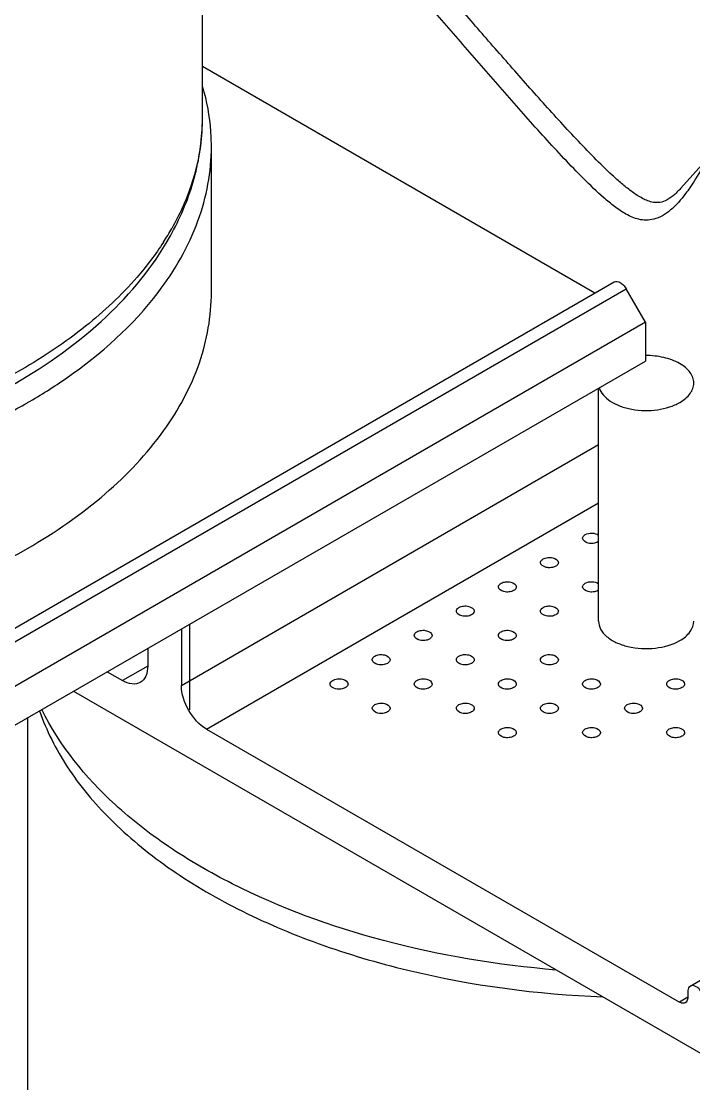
# Model space of a CAD drawing. Header units: millimetres. Extents: x 0 to 1189, y 0 to 841.
# Drawn here: x 742.5 to 799, y 413.9 to 503.2 of the extents above; entities that cross this region are included whole.
import ezdxf

# ---------------------------------------------------------------- set-up
doc = ezdxf.new("R2010")
doc.units = ezdxf.units.MM
doc.header["$LTSCALE"] = 65.395
doc.layers.get('0').update_dxf_attribs({"linetype": 'CONTINUOUS'})
for name, color, linetype in [('AXIS', 7, 'CONTINUOUS'), ('CURVES', 7, 'CONTINUOUS'), ('SURFACES', 7, 'CONTINUOUS')]:
    doc.layers.add(name, color=color, linetype=linetype)

msp = doc.modelspace()

# ---------------------------------------------------------------- linework, layer by layer
at = {"color": 7, "linetype": 'Continuous'}
for p, q in [((790.718, 480.35), (757.73, 499.396)), ((709.435, 433.422), (792.339, 481.287)), ((794.96, 477.901), (793.339, 480.709)), ((794.96, 477.901), (712.057, 430.037)), ((794.96, 477.901), (794.96, 474.635)), ((798.723, 422.102), (881.627, 469.966)), ((755.955, 452.115), (755.955, 447.371)), ((753.126, 450.482), (753.126, 449.004)), ((749.725, 448.518), (751.005, 447.779)), ((758.076, 443.697), (797.809, 420.757)), ((798.516, 421.644), (798.516, 421.166))]:
    msp.add_line(p, q, dxfattribs=at)
at = {"color": 9, "linetype": 'Continuous'}
for p, q in [((757.6, 493.002), (757.597, 492.975)), ((710.435, 432.845), (793.339, 480.709)), ((755.955, 447.371), (791.018, 467.615)), ((758.076, 443.697), (791.018, 462.716)), ((753.126, 449.004), (751.005, 447.779)), ((798.516, 421.166), (797.809, 420.757))]:
    msp.add_line(p, q, dxfattribs=at)
msp.add_lwpolyline([(757.599, 493.002), (757.598, 492.984), (757.596, 492.976)], dxfattribs=at)
for centre, radius, start, end in [((740.365, 495.126), 17.365, 356.86896, 359.99907), ((740.259, 495.132), 17.471, 352.99495, 356.86555), ((734.987, 497.221), 23.18, 327.11104, 330.42989)]:
    msp.add_arc(centre, radius, start, end, dxfattribs=at)
at = {"color": 7, "linetype": 'Continuous'}
msp.add_arc((734.355, 496.68), 23.674, 330.46289, 332.26374, dxfattribs=at)
at = {"color": 9, "linetype": 'Continuous'}
for points, knots in [([(798.329, 488.711), (797.951, 488.204), (797.194, 487.318), (795.796, 486.452), (794.401, 486.459), (793.304, 486.96), (792.349, 487.616), (791.152, 488.608), (789.74, 489.966), (788.104, 491.669), (786.497, 493.415), (784.906, 495.186), (782.8, 497.57), (780.188, 500.577), (777.07, 504.205), (773.961, 507.848), (771.894, 510.281), (770.86, 511.499)], [0, 0, 0, 0, 0.048376, 0.088906, 0.12098, 0.150505, 0.179915, 0.209546, 0.269362, 0.329652, 0.390212, 0.450937, 0.511771, 0.633641, 0.755675, 0.877807, 1, 1, 1, 1]), ([(797.916, 489.149), (797.717, 488.927), (797.322, 488.529), (796.685, 488.088), (796.052, 487.921), (795.341, 487.998), (794.57, 488.352), (793.739, 488.915), (792.942, 489.561), (791.897, 490.496), (790.625, 491.746), (789.129, 493.308), (787.645, 494.913), (786.171, 496.546), (784.211, 498.751), (781.775, 501.538), (778.866, 504.907), (775.962, 508.294), (774.031, 510.559), (773.065, 511.694)], [0, 0, 0, 0, 0.025153, 0.047183, 0.064419, 0.079014, 0.106651, 0.134779, 0.16362, 0.19302, 0.252953, 0.313846, 0.37532, 0.437168, 0.499271, 0.623975, 0.749094, 0.874464, 1, 1, 1, 1]), ([(757.597, 492.975), (757.443, 491.739), (756.857, 489.241), (755.789, 486.912), (755.148, 485.782)], [0, 0, 0, 0, 0.489311, 1, 1, 1, 1]), ([(754.452, 484.634), (753.784, 483.6), (751.827, 481.027), (747.866, 477.313), (744.386, 474.986), (742.5, 473.897)], [0, 0, 0, 0, 0.227839, 0.59652, 1, 1, 1, 1]), ([(742.5, 473.897), (738.774, 471.745), (730.363, 468.234), (721.475, 466.379), (716.784, 465.789)], [0, 0, 0, 0, 0.476423, 1, 1, 1, 1]), ([(744.034, 445.239), (744.607, 443.588), (746.282, 440.294), (749.991, 435.864), (754.864, 431.862), (760.77, 428.379), (767.561, 425.494), (777.74, 422.489), (785.874, 421.418), (791.391, 421.196)], [0, 0, 0, 0, 0.093854, 0.196065, 0.30829, 0.430871, 0.563102, 0.703506, 1, 1, 1, 1])]:
    msp.add_open_spline(points, degree=3, knots=knots, dxfattribs=at)
at = {"color": 7, "linetype": 'Continuous'}
for points, knots in [([(755.309, 485.662), (756.083, 487.134), (757.303, 490.215), (757.73, 493.508), (757.73, 495.125)], [0, 0, 0, 0, 0.507035, 1, 1, 1, 1]), ([(741.982, 472.752), (744.723, 474.335), (749.66, 477.839), (753.555, 482.542), (754.953, 485.009)], [0, 0, 0, 0, 0.52754, 1, 1, 1, 1]), ([(792.338, 481.286), (792.483, 481.37), (792.823, 481.288), (793.125, 481.02), (793.275, 480.82), (793.339, 480.709)], [0, 0, 0, 0, 0.406512, 0.688267, 1, 1, 1, 1]), ([(652.98, 480.425), (652.981, 478.924), (653.382, 475.845), (655.149, 471.401), (658.014, 467.187), (663.407, 461.775), (672.597, 456.182), (685.81, 451.769), (700.637, 449.686), (715.877, 450.108), (730.285, 452.992), (739.126, 456.639), (743.03, 458.893)], [0, 0, 0, 0, 0.04286, 0.08749, 0.135325, 0.187292, 0.304559, 0.438231, 0.582577, 0.729731, 0.871318, 1, 1, 1, 1]), ([(743.03, 458.893), (745.346, 460.23), (749.546, 463.122), (754.564, 468.399), (757.739, 474.233), (758.481, 478.422), (758.48, 480.431)], [0, 0, 0, 0, 0.28981, 0.54905, 0.782229, 1, 1, 1, 1]), ([(791.018, 452.776), (791.018, 452.545), (791.158, 452.046), (791.703, 451.428), (792.506, 450.939), (793.879, 450.482), (795.749, 450.387), (797.228, 450.788), (797.846, 451.145)], [0, 0, 0, 0, 0.087154, 0.186892, 0.304593, 0.438739, 0.730144, 1, 1, 1, 1]), ([(797.846, 451.145), (798.177, 451.336), (798.746, 451.771), (799.018, 452.468), (799.018, 452.779)], [0, 0, 0, 0, 0.55085, 1, 1, 1, 1]), ([(753.126, 449.004), (753.126, 448.718), (753.057, 448.185), (752.707, 447.748), (752.505, 447.631)], [0, 0, 0, 0, 0.550825, 1, 1, 1, 1]), ([(752.505, 447.631), (752.303, 447.514), (751.749, 447.43), (751.253, 447.636), (751.005, 447.779)], [0, 0, 0, 0, 0.449176, 1, 1, 1, 1]), ([(758.076, 443.697), (757.446, 444.06), (756.452, 445.209), (755.955, 446.644), (755.955, 447.371)], [0, 0, 0, 0, 0.499999, 1, 1, 1, 1]), ([(798.722, 422.101), (798.69, 422.082), (798.555, 421.969), (798.516, 421.778), (798.516, 421.644)], [0, 0, 0, 0, 0.220886, 1, 1, 1, 1]), ([(799.723, 421.524), (799.659, 421.636), (799.509, 421.835), (799.207, 422.103), (798.867, 422.185), (798.722, 422.101)], [0, 0, 0, 0, 0.311733, 0.593488, 1, 1, 1, 1]), ([(798.309, 420.708), (798.276, 420.689), (798.11, 420.629), (797.925, 420.69), (797.809, 420.757)], [0, 0, 0, 0, 0.220859, 1, 1, 1, 1]), ([(798.516, 421.166), (798.516, 421.115), (798.505, 420.946), (798.414, 420.768), (798.309, 420.708)], [0, 0, 0, 0, 0.294965, 1, 1, 1, 1])]:
    msp.add_open_spline(points, degree=3, knots=knots, dxfattribs=at)
at = {"color": 9, "linetype": 'Continuous'}
for points in [[(800.101, 491.576), (799.758, 490.945), (799.402, 490.32), (799.017, 489.714)], [(799.017, 489.714), (798.799, 489.372), (798.572, 489.036), (798.329, 488.711)]]:
    msp.add_open_spline(points, degree=3, dxfattribs=at)
at = {"layer": 'AXIS', "color": 7, "linetype": 'Continuous'}
msp.add_line((791.018, 452.776), (791.018, 472.359), dxfattribs=at)
for points, knots in [([(799.018, 472.791), (799.018, 472.945), (798.96, 473.265), (798.715, 473.711), (798.328, 474.114), (797.614, 474.599), (796.472, 475.004), (795.479, 475.104), (794.96, 475.1)], [0, 0, 0, 0, 0.09067, 0.187863, 0.296063, 0.417113, 0.693927, 1, 1, 1, 1]), ([(797.846, 471.158), (798.022, 471.259), (798.34, 471.478), (798.721, 471.879), (798.962, 472.321), (799.018, 472.638), (799.018, 472.791)], [0, 0, 0, 0, 0.289808, 0.549049, 0.782229, 1, 1, 1, 1]), ([(791.078, 472.393), (791.144, 472.175), (791.402, 471.736), (792.023, 471.218), (792.85, 470.817), (794.174, 470.465), (795.607, 470.44), (796.958, 470.739), (797.573, 471), (797.846, 471.158)], [0, 0, 0, 0, 0.090501, 0.195805, 0.31738, 0.45226, 0.737426, 0.874775, 1, 1, 1, 1]), ([(789.674, 459.741), (789.674, 459.769), (789.697, 459.9), (789.806, 459.997), (789.893, 460.047)], [0, 0, 0, 0, 0.220966, 1, 1, 1, 1]), ([(789.893, 460.047), (790.065, 460.146), (790.466, 460.214), (790.868, 460.119), (791.02, 460.004)], [0, 0, 0, 0, 0.50958, 1, 1, 1, 1]), ([(790.954, 459.435), (790.838, 459.368), (790.555, 459.296), (790.096, 459.302), (789.674, 459.537), (789.674, 459.741)], [0, 0, 0, 0, 0.277667, 0.577386, 1, 1, 1, 1]), ([(786.358, 458.006), (786.474, 458.073), (786.757, 458.144), (787.216, 458.139), (787.638, 457.904), (787.638, 457.7)], [0, 0, 0, 0, 0.277667, 0.577386, 1, 1, 1, 1]), ([(786.138, 457.7), (786.138, 457.728), (786.161, 457.858), (786.271, 457.956), (786.358, 458.006)], [0, 0, 0, 0, 0.220966, 1, 1, 1, 1]), ([(787.419, 457.394), (787.303, 457.327), (787.02, 457.255), (786.56, 457.261), (786.138, 457.496), (786.138, 457.7)], [0, 0, 0, 0, 0.277667, 0.577386, 1, 1, 1, 1]), ([(787.638, 457.7), (787.638, 457.671), (787.615, 457.541), (787.506, 457.444), (787.419, 457.394)], [0, 0, 0, 0, 0.220966, 1, 1, 1, 1]), ([(782.603, 455.658), (782.603, 455.687), (782.626, 455.817), (782.735, 455.914), (782.822, 455.965)], [0, 0, 0, 0, 0.220966, 1, 1, 1, 1]), ([(783.883, 455.352), (783.767, 455.285), (783.484, 455.214), (783.025, 455.219), (782.603, 455.455), (782.603, 455.658)], [0, 0, 0, 0, 0.277667, 0.577386, 1, 1, 1, 1]), ([(782.822, 455.965), (782.938, 456.032), (783.221, 456.103), (783.681, 456.098), (784.103, 455.862), (784.103, 455.658)], [0, 0, 0, 0, 0.277667, 0.577386, 1, 1, 1, 1]), ([(784.103, 455.658), (784.103, 455.63), (784.08, 455.5), (783.97, 455.403), (783.883, 455.352)], [0, 0, 0, 0, 0.220966, 1, 1, 1, 1]), ([(789.674, 455.658), (789.674, 455.687), (789.697, 455.817), (789.806, 455.914), (789.893, 455.965)], [0, 0, 0, 0, 0.220966, 1, 1, 1, 1]), ([(790.954, 455.352), (790.838, 455.285), (790.555, 455.214), (790.096, 455.219), (789.674, 455.455), (789.674, 455.658)], [0, 0, 0, 0, 0.277667, 0.577386, 1, 1, 1, 1]), ([(789.893, 455.965), (790.065, 456.064), (790.466, 456.132), (790.868, 456.036), (791.02, 455.921)], [0, 0, 0, 0, 0.50958, 1, 1, 1, 1]), ([(779.067, 453.617), (779.067, 453.646), (779.09, 453.776), (779.2, 453.873), (779.287, 453.923)], [0, 0, 0, 0, 0.220966, 1, 1, 1, 1]), ([(779.287, 453.923), (779.403, 453.99), (779.686, 454.062), (780.145, 454.056), (780.567, 453.821), (780.567, 453.617)], [0, 0, 0, 0, 0.277667, 0.577386, 1, 1, 1, 1]), ([(786.138, 453.617), (786.138, 453.646), (786.161, 453.776), (786.271, 453.873), (786.358, 453.923)], [0, 0, 0, 0, 0.220966, 1, 1, 1, 1]), ([(786.358, 453.923), (786.474, 453.99), (786.757, 454.062), (787.216, 454.056), (787.638, 453.821), (787.638, 453.617)], [0, 0, 0, 0, 0.277667, 0.577386, 1, 1, 1, 1]), ([(780.348, 453.311), (780.231, 453.244), (779.948, 453.172), (779.489, 453.178), (779.067, 453.413), (779.067, 453.617)], [0, 0, 0, 0, 0.277667, 0.577386, 1, 1, 1, 1]), ([(780.567, 453.617), (780.567, 453.589), (780.544, 453.458), (780.435, 453.361), (780.348, 453.311)], [0, 0, 0, 0, 0.220966, 1, 1, 1, 1]), ([(787.419, 453.311), (787.303, 453.244), (787.02, 453.172), (786.56, 453.178), (786.138, 453.413), (786.138, 453.617)], [0, 0, 0, 0, 0.277667, 0.577386, 1, 1, 1, 1]), ([(787.638, 453.617), (787.638, 453.589), (787.615, 453.458), (787.506, 453.361), (787.419, 453.311)], [0, 0, 0, 0, 0.220966, 1, 1, 1, 1]), ([(775.532, 451.576), (775.532, 451.605), (775.555, 451.735), (775.664, 451.832), (775.751, 451.882)], [0, 0, 0, 0, 0.220966, 1, 1, 1, 1]), ([(775.751, 451.882), (775.867, 451.949), (776.15, 452.021), (776.61, 452.015), (777.032, 451.78), (777.032, 451.576)], [0, 0, 0, 0, 0.277667, 0.577386, 1, 1, 1, 1]), ([(782.603, 451.576), (782.603, 451.605), (782.626, 451.735), (782.735, 451.832), (782.822, 451.882)], [0, 0, 0, 0, 0.220966, 1, 1, 1, 1]), ([(782.822, 451.882), (782.938, 451.949), (783.221, 452.021), (783.681, 452.015), (784.103, 451.78), (784.103, 451.576)], [0, 0, 0, 0, 0.277667, 0.577386, 1, 1, 1, 1]), ([(776.812, 451.27), (776.696, 451.203), (776.413, 451.131), (775.954, 451.137), (775.532, 451.372), (775.532, 451.576)], [0, 0, 0, 0, 0.277667, 0.577386, 1, 1, 1, 1]), ([(777.032, 451.576), (777.032, 451.547), (777.009, 451.417), (776.899, 451.32), (776.812, 451.27)], [0, 0, 0, 0, 0.220966, 1, 1, 1, 1]), ([(783.883, 451.27), (783.767, 451.203), (783.484, 451.131), (783.025, 451.137), (782.603, 451.372), (782.603, 451.576)], [0, 0, 0, 0, 0.277667, 0.577386, 1, 1, 1, 1]), ([(784.103, 451.576), (784.103, 451.547), (784.08, 451.417), (783.97, 451.32), (783.883, 451.27)], [0, 0, 0, 0, 0.220966, 1, 1, 1, 1]), ([(771.996, 449.535), (771.996, 449.563), (772.019, 449.694), (772.129, 449.791), (772.216, 449.841)], [0, 0, 0, 0, 0.220966, 1, 1, 1, 1]), ([(773.276, 449.229), (773.16, 449.162), (772.877, 449.09), (772.418, 449.096), (771.996, 449.331), (771.996, 449.535)], [0, 0, 0, 0, 0.277667, 0.577386, 1, 1, 1, 1]), ([(772.216, 449.841), (772.332, 449.908), (772.615, 449.98), (773.074, 449.974), (773.496, 449.739), (773.496, 449.535)], [0, 0, 0, 0, 0.277667, 0.577386, 1, 1, 1, 1]), ([(773.496, 449.535), (773.496, 449.506), (773.473, 449.376), (773.364, 449.279), (773.276, 449.229)], [0, 0, 0, 0, 0.220966, 1, 1, 1, 1]), ([(779.067, 449.535), (779.067, 449.563), (779.09, 449.694), (779.2, 449.791), (779.287, 449.841)], [0, 0, 0, 0, 0.220966, 1, 1, 1, 1]), ([(780.348, 449.229), (780.231, 449.162), (779.948, 449.09), (779.489, 449.096), (779.067, 449.331), (779.067, 449.535)], [0, 0, 0, 0, 0.277667, 0.577386, 1, 1, 1, 1]), ([(779.287, 449.841), (779.403, 449.908), (779.686, 449.98), (780.145, 449.974), (780.567, 449.739), (780.567, 449.535)], [0, 0, 0, 0, 0.277667, 0.577386, 1, 1, 1, 1]), ([(780.567, 449.535), (780.567, 449.506), (780.544, 449.376), (780.435, 449.279), (780.348, 449.229)], [0, 0, 0, 0, 0.220966, 1, 1, 1, 1]), ([(786.138, 449.535), (786.138, 449.563), (786.161, 449.694), (786.271, 449.791), (786.358, 449.841)], [0, 0, 0, 0, 0.220966, 1, 1, 1, 1]), ([(787.419, 449.229), (787.303, 449.162), (787.02, 449.09), (786.56, 449.096), (786.138, 449.331), (786.138, 449.535)], [0, 0, 0, 0, 0.277667, 0.577386, 1, 1, 1, 1]), ([(786.358, 449.841), (786.474, 449.908), (786.757, 449.98), (787.216, 449.974), (787.638, 449.739), (787.638, 449.535)], [0, 0, 0, 0, 0.277667, 0.577386, 1, 1, 1, 1]), ([(787.638, 449.535), (787.638, 449.506), (787.615, 449.376), (787.506, 449.279), (787.419, 449.229)], [0, 0, 0, 0, 0.220966, 1, 1, 1, 1]), ([(768.461, 447.494), (768.461, 447.522), (768.484, 447.652), (768.593, 447.749), (768.68, 447.8)], [0, 0, 0, 0, 0.220966, 1, 1, 1, 1]), ([(769.741, 447.187), (769.625, 447.12), (769.342, 447.049), (768.883, 447.055), (768.461, 447.29), (768.461, 447.494)], [0, 0, 0, 0, 0.277667, 0.577386, 1, 1, 1, 1]), ([(768.68, 447.8), (768.796, 447.867), (769.079, 447.938), (769.538, 447.933), (769.961, 447.698), (769.961, 447.494)], [0, 0, 0, 0, 0.277667, 0.577386, 1, 1, 1, 1]), ([(769.961, 447.494), (769.961, 447.465), (769.938, 447.335), (769.828, 447.238), (769.741, 447.187)], [0, 0, 0, 0, 0.220966, 1, 1, 1, 1]), ([(775.532, 447.494), (775.532, 447.522), (775.555, 447.652), (775.664, 447.749), (775.751, 447.8)], [0, 0, 0, 0, 0.220966, 1, 1, 1, 1]), ([(776.812, 447.187), (776.696, 447.12), (776.413, 447.049), (775.954, 447.055), (775.532, 447.29), (775.532, 447.494)], [0, 0, 0, 0, 0.277667, 0.577386, 1, 1, 1, 1]), ([(775.751, 447.8), (775.867, 447.867), (776.15, 447.938), (776.61, 447.933), (777.032, 447.698), (777.032, 447.494)], [0, 0, 0, 0, 0.277667, 0.577386, 1, 1, 1, 1]), ([(777.032, 447.494), (777.032, 447.465), (777.009, 447.335), (776.899, 447.238), (776.812, 447.187)], [0, 0, 0, 0, 0.220966, 1, 1, 1, 1]), ([(782.603, 447.494), (782.603, 447.522), (782.626, 447.652), (782.735, 447.749), (782.822, 447.8)], [0, 0, 0, 0, 0.220966, 1, 1, 1, 1]), ([(783.883, 447.187), (783.767, 447.12), (783.484, 447.049), (783.025, 447.055), (782.603, 447.29), (782.603, 447.494)], [0, 0, 0, 0, 0.277667, 0.577386, 1, 1, 1, 1]), ([(782.822, 447.8), (782.938, 447.867), (783.221, 447.938), (783.681, 447.933), (784.103, 447.698), (784.103, 447.494)], [0, 0, 0, 0, 0.277667, 0.577386, 1, 1, 1, 1]), ([(784.103, 447.494), (784.103, 447.465), (784.08, 447.335), (783.97, 447.238), (783.883, 447.187)], [0, 0, 0, 0, 0.220966, 1, 1, 1, 1]), ([(789.674, 447.494), (789.674, 447.522), (789.697, 447.652), (789.806, 447.749), (789.893, 447.8)], [0, 0, 0, 0, 0.220966, 1, 1, 1, 1]), ([(790.954, 447.187), (790.838, 447.12), (790.555, 447.049), (790.096, 447.055), (789.674, 447.29), (789.674, 447.494)], [0, 0, 0, 0, 0.277667, 0.577386, 1, 1, 1, 1]), ([(789.893, 447.8), (790.01, 447.867), (790.293, 447.938), (790.752, 447.933), (791.174, 447.698), (791.174, 447.494)], [0, 0, 0, 0, 0.277667, 0.577386, 1, 1, 1, 1]), ([(791.174, 447.494), (791.174, 447.465), (791.151, 447.335), (791.041, 447.238), (790.954, 447.187)], [0, 0, 0, 0, 0.220966, 1, 1, 1, 1]), ([(796.745, 447.494), (796.745, 447.522), (796.768, 447.652), (796.877, 447.749), (796.965, 447.8)], [0, 0, 0, 0, 0.220966, 1, 1, 1, 1]), ([(798.025, 447.187), (797.909, 447.12), (797.626, 447.049), (797.167, 447.055), (796.745, 447.29), (796.745, 447.494)], [0, 0, 0, 0, 0.277667, 0.577386, 1, 1, 1, 1]), ([(796.965, 447.8), (797.081, 447.867), (797.364, 447.938), (797.823, 447.933), (798.245, 447.698), (798.245, 447.494)], [0, 0, 0, 0, 0.277667, 0.577386, 1, 1, 1, 1]), ([(798.245, 447.494), (798.245, 447.465), (798.222, 447.335), (798.112, 447.238), (798.025, 447.187)], [0, 0, 0, 0, 0.220966, 1, 1, 1, 1]), ([(771.996, 445.452), (771.996, 445.481), (772.019, 445.611), (772.129, 445.708), (772.216, 445.759)], [0, 0, 0, 0, 0.220966, 1, 1, 1, 1]), ([(772.216, 445.759), (772.332, 445.826), (772.615, 445.897), (773.074, 445.891), (773.496, 445.656), (773.496, 445.452)], [0, 0, 0, 0, 0.277667, 0.577386, 1, 1, 1, 1]), ([(779.067, 445.452), (779.067, 445.481), (779.09, 445.611), (779.2, 445.708), (779.287, 445.759)], [0, 0, 0, 0, 0.220966, 1, 1, 1, 1]), ([(779.287, 445.759), (779.403, 445.826), (779.686, 445.897), (780.145, 445.891), (780.567, 445.656), (780.567, 445.452)], [0, 0, 0, 0, 0.277667, 0.577386, 1, 1, 1, 1]), ([(786.138, 445.452), (786.138, 445.481), (786.161, 445.611), (786.271, 445.708), (786.358, 445.759)], [0, 0, 0, 0, 0.220966, 1, 1, 1, 1]), ([(786.358, 445.759), (786.474, 445.826), (786.757, 445.897), (787.216, 445.891), (787.638, 445.656), (787.638, 445.452)], [0, 0, 0, 0, 0.277667, 0.577386, 1, 1, 1, 1]), ([(793.209, 445.452), (793.209, 445.481), (793.232, 445.611), (793.342, 445.708), (793.429, 445.759)], [0, 0, 0, 0, 0.220966, 1, 1, 1, 1]), ([(793.429, 445.759), (793.545, 445.826), (793.828, 445.897), (794.287, 445.891), (794.709, 445.656), (794.709, 445.452)], [0, 0, 0, 0, 0.277667, 0.577386, 1, 1, 1, 1]), ([(787.461, 423.453), (782.565, 423.862), (773.203, 425.417), (762.31, 429.362), (754.939, 433.633), (749.138, 438.123), (745.706, 442.332), (744.235, 445.356)], [0, 0, 0, 0, 0.293034, 0.562828, 0.685696, 0.799453, 1, 1, 1, 1]), ([(773.276, 445.146), (773.16, 445.079), (772.877, 445.008), (772.418, 445.013), (771.996, 445.248), (771.996, 445.452)], [0, 0, 0, 0, 0.277667, 0.577386, 1, 1, 1, 1]), ([(773.496, 445.452), (773.496, 445.424), (773.473, 445.294), (773.364, 445.197), (773.276, 445.146)], [0, 0, 0, 0, 0.220966, 1, 1, 1, 1]), ([(780.348, 445.146), (780.231, 445.079), (779.948, 445.008), (779.489, 445.013), (779.067, 445.248), (779.067, 445.452)], [0, 0, 0, 0, 0.277667, 0.577386, 1, 1, 1, 1]), ([(780.567, 445.452), (780.567, 445.424), (780.544, 445.294), (780.435, 445.197), (780.348, 445.146)], [0, 0, 0, 0, 0.220966, 1, 1, 1, 1]), ([(787.419, 445.146), (787.303, 445.079), (787.02, 445.008), (786.56, 445.013), (786.138, 445.248), (786.138, 445.452)], [0, 0, 0, 0, 0.277667, 0.577386, 1, 1, 1, 1]), ([(787.638, 445.452), (787.638, 445.424), (787.615, 445.294), (787.506, 445.197), (787.419, 445.146)], [0, 0, 0, 0, 0.220966, 1, 1, 1, 1]), ([(794.49, 445.146), (794.374, 445.079), (794.091, 445.008), (793.632, 445.013), (793.209, 445.248), (793.209, 445.452)], [0, 0, 0, 0, 0.277667, 0.577386, 1, 1, 1, 1]), ([(794.709, 445.452), (794.709, 445.424), (794.686, 445.294), (794.577, 445.197), (794.49, 445.146)], [0, 0, 0, 0, 0.220966, 1, 1, 1, 1]), ([(782.822, 443.717), (782.938, 443.784), (783.221, 443.856), (783.681, 443.85), (784.103, 443.615), (784.103, 443.411)], [0, 0, 0, 0, 0.277667, 0.577386, 1, 1, 1, 1]), ([(789.893, 443.717), (790.01, 443.784), (790.293, 443.856), (790.752, 443.85), (791.174, 443.615), (791.174, 443.411)], [0, 0, 0, 0, 0.277667, 0.577386, 1, 1, 1, 1]), ([(796.965, 443.717), (797.081, 443.784), (797.364, 443.856), (797.823, 443.85), (798.245, 443.615), (798.245, 443.411)], [0, 0, 0, 0, 0.277667, 0.577386, 1, 1, 1, 1]), ([(782.603, 443.411), (782.603, 443.44), (782.626, 443.57), (782.735, 443.667), (782.822, 443.717)], [0, 0, 0, 0, 0.220966, 1, 1, 1, 1]), ([(783.883, 443.105), (783.767, 443.038), (783.484, 442.966), (783.025, 442.972), (782.603, 443.207), (782.603, 443.411)], [0, 0, 0, 0, 0.277667, 0.577386, 1, 1, 1, 1]), ([(784.103, 443.411), (784.103, 443.383), (784.08, 443.252), (783.97, 443.155), (783.883, 443.105)], [0, 0, 0, 0, 0.220966, 1, 1, 1, 1]), ([(789.674, 443.411), (789.674, 443.44), (789.697, 443.57), (789.806, 443.667), (789.893, 443.717)], [0, 0, 0, 0, 0.220966, 1, 1, 1, 1]), ([(790.954, 443.105), (790.838, 443.038), (790.555, 442.966), (790.096, 442.972), (789.674, 443.207), (789.674, 443.411)], [0, 0, 0, 0, 0.277667, 0.577386, 1, 1, 1, 1]), ([(791.174, 443.411), (791.174, 443.383), (791.151, 443.252), (791.041, 443.155), (790.954, 443.105)], [0, 0, 0, 0, 0.220966, 1, 1, 1, 1]), ([(796.745, 443.411), (796.745, 443.44), (796.768, 443.57), (796.877, 443.667), (796.965, 443.717)], [0, 0, 0, 0, 0.220966, 1, 1, 1, 1]), ([(798.025, 443.105), (797.909, 443.038), (797.626, 442.966), (797.167, 442.972), (796.745, 443.207), (796.745, 443.411)], [0, 0, 0, 0, 0.277667, 0.577386, 1, 1, 1, 1]), ([(798.245, 443.411), (798.245, 443.383), (798.222, 443.252), (798.112, 443.155), (798.025, 443.105)], [0, 0, 0, 0, 0.220966, 1, 1, 1, 1])]:
    msp.add_open_spline(points, degree=3, knots=knots, dxfattribs=at)
for points in [[(791.021, 459.479), (790.999, 459.463), (790.977, 459.448), (790.954, 459.435)], [(791.021, 455.396), (790.999, 455.38), (790.977, 455.366), (790.954, 455.352)]]:
    msp.add_open_spline(points, degree=3, dxfattribs=at)
at = {"layer": 'CURVES', "color": 4, "linetype": 'Continuous'}
msp.add_line((756.662, 445.33), (756.662, 452.523), dxfattribs=at)
at = {"layer": 'SURFACES', "color": 7, "linetype": 'Continuous'}
for p, q in [((757.73, 495.125), (757.73, 567.345)), ((797.916, 489.149), (824.461, 518.637)), ((758.48, 480.428), (758.48, 492.676)), ((712.057, 426.771), (794.96, 474.635)), ((746.896, 446.885), (801.344, 415.45)), ((743.018, 444.646), (743.018, 378.925))]:
    msp.add_line(p, q, dxfattribs=at)
msp.add_arc((717.363, 515.624), 51.358, 297.696, 299.98518, dxfattribs=at)
for points, knots in [([(758.48, 492.676), (758.48, 493.096), (758.42, 494.79), (758.112, 496.473), (757.758, 497.696)], [0, 0, 0, 0, 0.248209, 1, 1, 1, 1]), ([(754.015, 480.413), (755.402, 482.233), (757.648, 486.115), (758.48, 490.554), (758.48, 492.676)], [0, 0, 0, 0, 0.518777, 1, 1, 1, 1]), ([(743.03, 471.141), (744.155, 471.79), (748.219, 474.353), (751.889, 477.622), (754.015, 480.413)], [0, 0, 0, 0, 0.270185, 1, 1, 1, 1])]:
    msp.add_open_spline(points, degree=3, knots=knots, dxfattribs=at)

doc.saveas('drawing.dxf')
